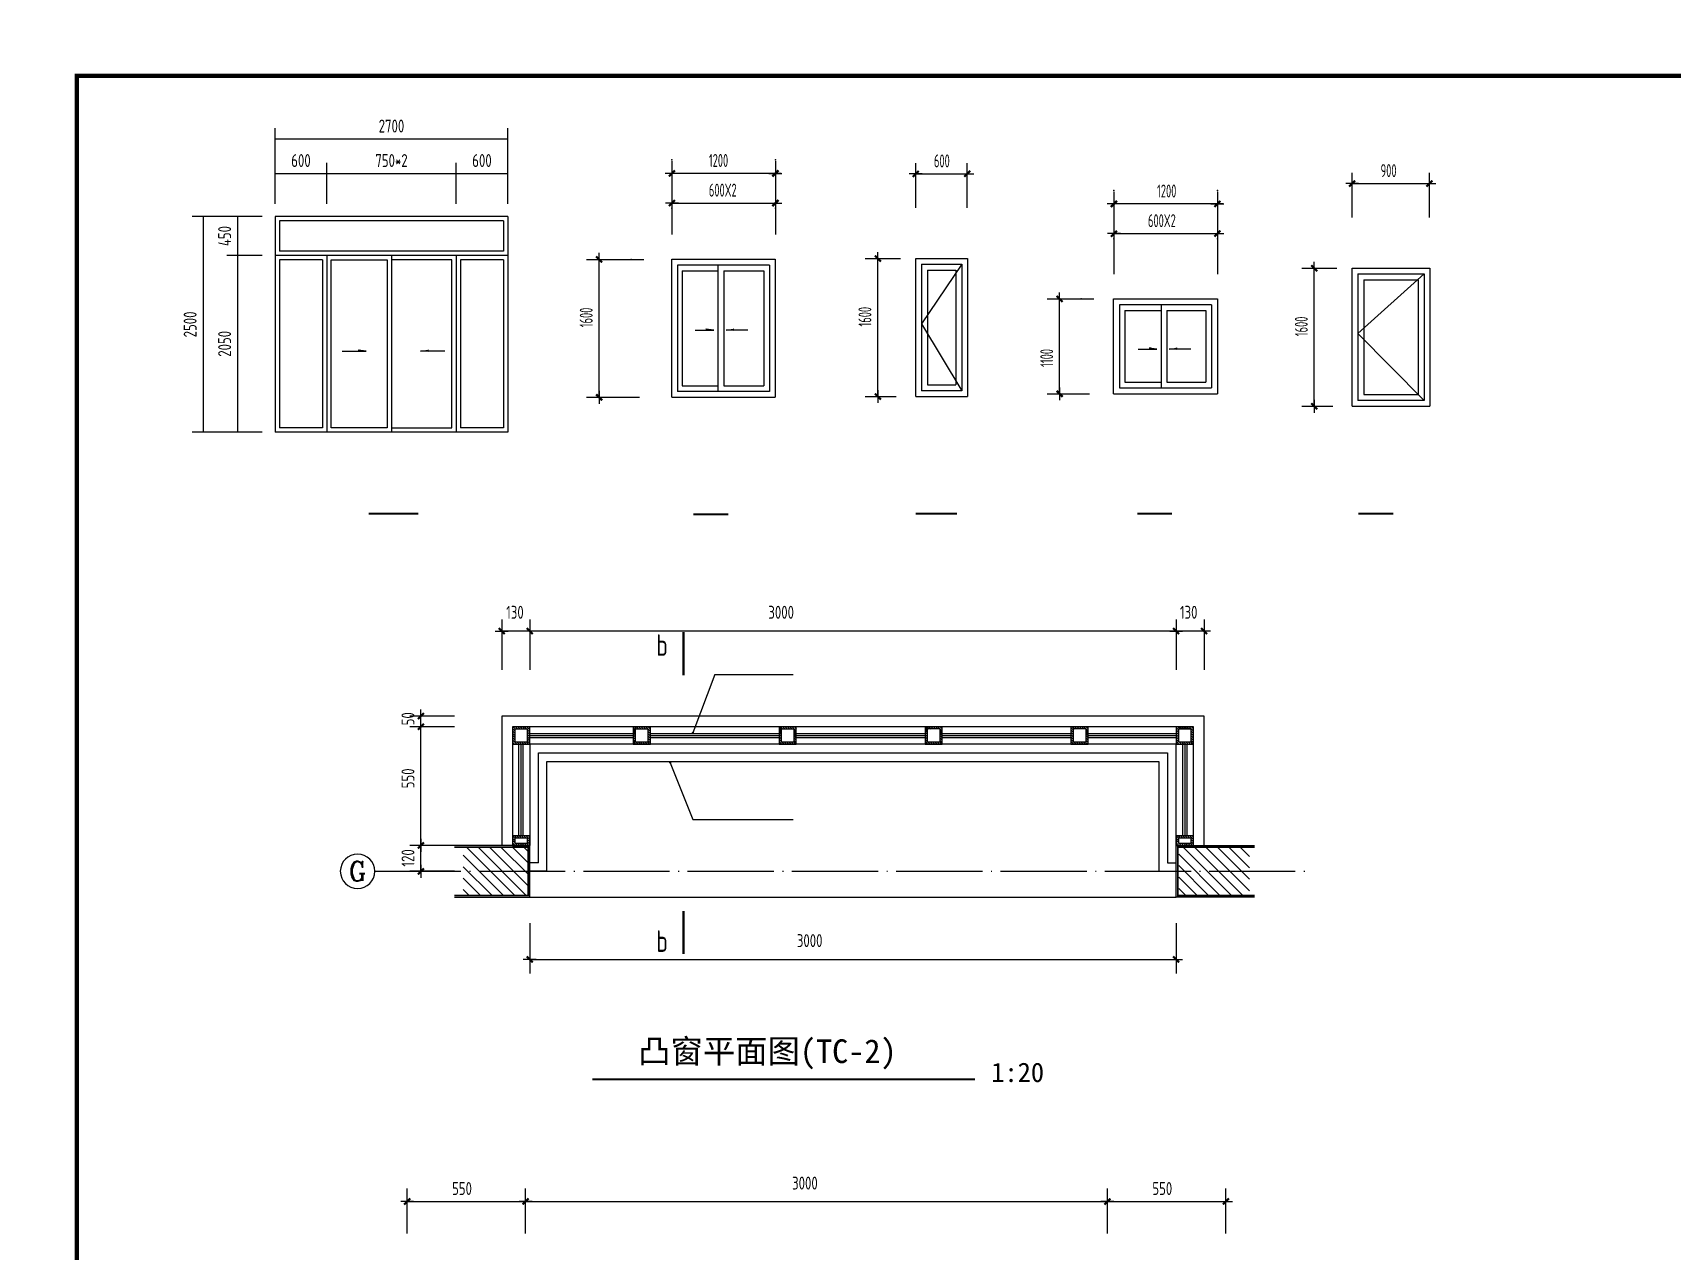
# Model space of a CAD drawing. Extents: x -726032 to 135930, y -151624 to 587044.
# Drawn here: x -52276 to -14234, y 357996 to 386256 of the extents above; entities that cross this region are included whole.
import ezdxf
from ezdxf.enums import TextEntityAlignment as Align

# ---------------------------------------------------------------- set-up
doc = ezdxf.new("R2010")
doc.units = 0
doc.header["$LTSCALE"] = 1000
doc.header["$MEASUREMENT"] = 0
doc.linetypes.add('DOTE', pattern=[2.42, 2, -0.2, 0.02, -0.2])
doc.layers.get('0').update_dxf_attribs({"linetype": 'CONTINUOUS'})
doc.layers.get('DEFPOINTS').update_dxf_attribs({"color": 1, "linetype": 'CONTINUOUS'})
for name, color, linetype in [('AXIS', 245, 'CONTINUOUS'), ('AXIS_TEXT', 7, 'CONTINUOUS'), ('DOTE', 8, 'DOTE'), ('PUB_DIM', 245, 'CONTINUOUS'), ('PUB_TITLE', 1, 'CONTINUOUS'), ('WINDOW', 155, 'CONTINUOUS'), ('填充', 207, 'CONTINUOUS'), ('引线', 213, 'CONTINUOUS'), ('构架', 4, 'CONTINUOUS'), ('栏杆', 126, 'CONTINUOUS'), ('看线', 86, 'CONTINUOUS')]:
    doc.layers.add(name, color=color, linetype=linetype)
doc.styles.add('-黑体', font='')
doc.styles.add('COMPLEX', font='COMPLEX')
doc.styles.add('DIM_FONT', font='isocp.shx', dxfattribs={"width": 0.8})
doc.styles.get('-黑体').set_extended_font_data('SimHei')
doc.dimstyles.new('DIMN', dxfattribs={"dimtxt": 300, "dimasz": 1, "dimexe": 250, "dimexo": 300, "dimgap": 150, "dimtad": 1, "dimdec": 0, "dimzin": 0, "dimdsep": 46, "dimtxsty": 'DIM_FONT', "dimcen": 0.09, "dimclrt": 142, "dimadec": 0, "dimazin": 0, "dimtfac": 1, "dimtdec": 0, "dimtix": 1, "dimtmove": 2, "dimatfit": 3, "dimfxl": 1, "dimtolj": 1, "dimtzin": 0, "dimarcsym": 0})

# ---------------------------------------------------------------- blocks, each defined once
blk = doc.blocks.new('*D94')
at = {"layer": 'DEFPOINTS', "color": 0, "transparency": 16777216}
for p in [(-46653, 381992), (-47525, 381092), (-46653, 381092)]:
    blk.add_point(p, dxfattribs=at)
at = {"layer": 'PUB_DIM', "color": 0, "lineweight": -2, "transparency": 16777216}
for p, q in [((-46953, 381992), (-47775, 381992)), ((-47525, 381991), (-47525, 381093)), ((-46953, 381092), (-47775, 381092))]:
    blk.add_line(p, q, dxfattribs=at)
at = {"layer": 'PUB_DIM', "color": 0, "transparency": 16777216}
for points in [[(-47525, 381991), (-47525, 381991), (-47525, 381992)], [(-47525, 381093), (-47525, 381093), (-47525, 381092)]]:
    blk.add_solid(points, dxfattribs=at)
at = {"layer": 'PUB_DIM', "color": 142, "transparency": 16777216, "insert": (-47825, 381542), "char_height": 300, "attachment_point": 5, "rotation": 90, "style": 'DIM_FONT'}
blk.add_mtext('\\A1;450', dxfattribs=at)
blk = doc.blocks.new('*D95')
at = {"layer": 'DEFPOINTS', "color": 0, "transparency": 16777216}
for p in [(-46653, 381092), (-47525, 376992), (-46653, 376992)]:
    blk.add_point(p, dxfattribs=at)
at = {"layer": 'PUB_DIM', "color": 0, "lineweight": -2, "transparency": 16777216}
for p, q in [((-46953, 381092), (-47775, 381092)), ((-47525, 381091), (-47525, 376993)), ((-46953, 376992), (-47775, 376992))]:
    blk.add_line(p, q, dxfattribs=at)
at = {"layer": 'PUB_DIM', "color": 0, "transparency": 16777216}
for points in [[(-47525, 381091), (-47525, 381091), (-47525, 381092)], [(-47525, 376993), (-47525, 376993), (-47525, 376992)]]:
    blk.add_solid(points, dxfattribs=at)
at = {"layer": 'PUB_DIM', "color": 142, "transparency": 16777216, "insert": (-47825, 379042), "char_height": 300, "attachment_point": 5, "rotation": 90, "style": 'DIM_FONT'}
blk.add_mtext('\\A1;2050', dxfattribs=at)
blk = doc.blocks.new('*D96')
at = {"layer": 'DEFPOINTS', "color": 0, "transparency": 16777216}
for p in [(-47453, 381992), (-48325, 376992), (-47453, 376992)]:
    blk.add_point(p, dxfattribs=at)
at = {"layer": 'PUB_DIM', "color": 0, "lineweight": -2, "transparency": 16777216}
for p, q in [((-47753, 381992), (-48575, 381992)), ((-48325, 381991), (-48325, 376993)), ((-47753, 376992), (-48575, 376992))]:
    blk.add_line(p, q, dxfattribs=at)
at = {"layer": 'PUB_DIM', "color": 0, "transparency": 16777216}
for points in [[(-48325, 381991), (-48325, 381991), (-48325, 381992)], [(-48325, 376993), (-48325, 376993), (-48325, 376992)]]:
    blk.add_solid(points, dxfattribs=at)
at = {"layer": 'PUB_DIM', "color": 142, "transparency": 16777216, "insert": (-48625, 379492), "char_height": 300, "attachment_point": 5, "rotation": 90, "style": 'DIM_FONT'}
blk.add_mtext('\\A1;2500', dxfattribs=at)
blk = doc.blocks.new('*D97')
at = {"layer": 'DEFPOINTS', "color": 0, "transparency": 16777216}
for p in [(-45453, 382993), (-46653, 381992), (-45453, 381992)]:
    blk.add_point(p, dxfattribs=at)
at = {"layer": 'PUB_DIM', "color": 0, "lineweight": -2, "transparency": 16777216}
for p, q in [((-46653, 382292), (-46653, 383243)), ((-45453, 382292), (-45453, 383243)), ((-46652, 382993), (-45454, 382993))]:
    blk.add_line(p, q, dxfattribs=at)
at = {"layer": 'PUB_DIM', "color": 0, "transparency": 16777216}
for points in [[(-46652, 382993), (-46652, 382992), (-46653, 382993)], [(-45454, 382993), (-45454, 382992), (-45453, 382993)]]:
    blk.add_solid(points, dxfattribs=at)
at = {"layer": 'PUB_DIM', "color": 142, "transparency": 16777216, "insert": (-46053, 383293), "char_height": 300, "attachment_point": 5, "style": 'DIM_FONT'}
blk.add_mtext('\\A1;600', dxfattribs=at)
blk = doc.blocks.new('*D98')
at = {"layer": 'DEFPOINTS', "color": 0, "transparency": 16777216}
for p in [(-42453, 382993), (-45453, 381992), (-42453, 381992)]:
    blk.add_point(p, dxfattribs=at)
at = {"layer": 'PUB_DIM', "color": 0, "lineweight": -2, "transparency": 16777216}
for p, q in [((-45453, 382292), (-45453, 383243)), ((-42453, 382292), (-42453, 383243)), ((-45452, 382993), (-42454, 382993))]:
    blk.add_line(p, q, dxfattribs=at)
at = {"layer": 'PUB_DIM', "color": 0, "transparency": 16777216}
for points in [[(-45452, 382993), (-45452, 382992), (-45453, 382993)], [(-42454, 382993), (-42454, 382992), (-42453, 382993)]]:
    blk.add_solid(points, dxfattribs=at)
at = {"layer": 'PUB_DIM', "color": 142, "transparency": 16777216, "insert": (-43953, 383293), "char_height": 300, "attachment_point": 5, "style": 'DIM_FONT'}
blk.add_mtext('\\A1;750*2', dxfattribs=at)
blk = doc.blocks.new('*D99')
at = {"layer": 'DEFPOINTS', "color": 0, "transparency": 16777216}
for p in [(-41253, 382993), (-42453, 381992), (-41253, 381992)]:
    blk.add_point(p, dxfattribs=at)
at = {"layer": 'PUB_DIM', "color": 0, "lineweight": -2, "transparency": 16777216}
for p, q in [((-42453, 382292), (-42453, 383243)), ((-41253, 382292), (-41253, 383243)), ((-42452, 382993), (-41254, 382993))]:
    blk.add_line(p, q, dxfattribs=at)
at = {"layer": 'PUB_DIM', "color": 0, "transparency": 16777216}
for points in [[(-42452, 382993), (-42452, 382992), (-42453, 382993)], [(-41254, 382993), (-41254, 382992), (-41253, 382993)]]:
    blk.add_solid(points, dxfattribs=at)
at = {"layer": 'PUB_DIM', "color": 142, "transparency": 16777216, "insert": (-41853, 383293), "char_height": 300, "attachment_point": 5, "style": 'DIM_FONT'}
blk.add_mtext('\\A1;600', dxfattribs=at)
blk = doc.blocks.new('*D100')
at = {"layer": 'DEFPOINTS', "color": 0, "transparency": 16777216}
for p in [(-41253, 383793), (-46653, 382792), (-41253, 382792)]:
    blk.add_point(p, dxfattribs=at)
at = {"layer": 'PUB_DIM', "color": 0, "lineweight": -2, "transparency": 16777216}
for p, q in [((-46653, 383092), (-46653, 384043)), ((-41253, 383092), (-41253, 384043)), ((-46652, 383793), (-41254, 383793))]:
    blk.add_line(p, q, dxfattribs=at)
at = {"layer": 'PUB_DIM', "color": 0, "transparency": 16777216}
for points in [[(-46652, 383793), (-46652, 383792), (-46653, 383793)], [(-41254, 383793), (-41254, 383792), (-41253, 383793)]]:
    blk.add_solid(points, dxfattribs=at)
at = {"layer": 'PUB_DIM', "color": 142, "transparency": 16777216, "insert": (-43953, 384093), "char_height": 300, "attachment_point": 5, "style": 'DIM_FONT'}
blk.add_mtext('\\A1;2700', dxfattribs=at)
blk = doc.blocks.new('_DIMX')
blk.add_line((-150, 0), (150, 0))
at = {"const_width": 50}
blk.add_lwpolyline([(-70, -70), (70, 70)], dxfattribs=at)
blk = doc.blocks.new('_AXISO')
blk.add_circle((0, 0), 0.5)
at = {"layer": 'AXIS_TEXT', "style": 'COMPLEX', "width": 1.041667}
blk.add_attdef('A', text='', height=0.56, dxfattribs=at).set_placement((-0.25, -0.28), (0.25, -0.28), align=Align.FIT)

msp = doc.modelspace()

# ---------------------------------------------------------------- hatches: boundary and pattern name
at = {"layer": 'WINDOW'}
h = msp.add_hatch(dxfattribs=at)
h.set_pattern_fill('ANSI31', color=256, scale=300, style=0)
h.set_pattern_definition([(315, (-104631.055, 560515.65), (-26.516504, -26.516504), [])])
h.paths.add_polyline_path([(-41144.1, 367407.4), (-40744.1, 367407.4), (-40744.1, 367628.8), (-41144.1, 367628.8)])
h.paths.add_polyline_path([(-41094.1, 367578.8), (-40794.1, 367578.8), (-40794.1, 367457.4), (-41094.1, 367457.4)], flags=16)
h = msp.add_hatch(dxfattribs=at)
h.set_pattern_fill('ANSI31', color=256, scale=300, style=0)
h.set_pattern_definition([(315, (-89231.055, 560515.65), (-26.516504, -26.516504), [])])
h.paths.add_polyline_path([(-25744.1, 367407.4), (-25344.1, 367407.4), (-25344.1, 367628.8), (-25744.1, 367628.8)])
h.paths.add_polyline_path([(-25694.1, 367578.8), (-25394.1, 367578.8), (-25394.1, 367457.4), (-25694.1, 367457.4)], flags=16)

# ---------------------------------------------------------------- linework, layer by layer
at = {"color": 136}
for p, q in [((-46652.7, 381992.2, 3840), (-46652.7, 376992.2, 3840)), ((-41252.7, 381992.2, 3840), (-46652.7, 381992.2, 3840)), ((-41252.7, 381992.2, 3840), (-41252.7, 376992.2, 3840)), ((-46552.7, 381892.2, 3840), (-46552.7, 381192.2, 3840)), ((-41352.7, 381892.2, 3840), (-46552.7, 381892.2, 3840)), ((-41352.7, 381892.2, 3840), (-41352.7, 381192.2, 3840)), ((-41352.7, 381192.2, 3840), (-46552.7, 381192.2, 3840)), ((-41252.7, 381092.2, 3840), (-46652.7, 381092.2, 3840)), ((-46552.7, 380992.2, 3840), (-46552.7, 377092.2, 3840)), ((-45552.7, 380992.2, 3840), (-46552.7, 380992.2, 3840)), ((-45552.7, 380992.2, 3840), (-45552.7, 377092.2, 3840)), ((-45452.7, 381092.2, 3840), (-45452.7, 376992.2, 3840)), ((-43952.7, 381092.2, 3840), (-43952.7, 376992.2, 3840)), ((-42552.7, 380992.2, 3840), (-43952.7, 380992.2, 3840)), ((-42552.7, 377092.2, 3840), (-42552.7, 380992.2, 3840)), ((-42452.7, 381092.2, 3840), (-42452.7, 376992.2, 3840)), ((-42352.7, 380992.2, 3840), (-42352.7, 377092.2, 3840)), ((-41352.7, 380992.2, 3840), (-42352.7, 380992.2, 3840)), ((-41352.7, 380992.2, 3840), (-41352.7, 377092.2, 3840)), ((-37450.4, 381002.5, 3840), (-35045.7, 381002.5, 3840)), ((-37450.4, 377801.2, 3840), (-37450.4, 381002.5, 3840)), ((-35180.7, 380867.5, 3840), (-37315.4, 380867.5, 3840)), ((-37315.4, 380867.5, 3840), (-37315.4, 377936.2, 3840)), ((-36376.6, 380867.5, 3840), (-36376.6, 377936.2, 3840)), ((-35180.7, 380867.5, 3840), (-35180.7, 377936.2, 3840)), ((-35045.7, 381002.5, 3840), (-35045.7, 377801.2, 3840)), ((-31787.1, 377819.3, 3840), (-31787.1, 381020.6, 3840)), ((-31787.1, 381020.6, 3840), (-30584.4, 381020.6, 3840)), ((-31652.1, 380887.5, 3840), (-31652.1, 377954.3, 3840)), ((-31652.1, 380887.5, 3840), (-30719.4, 380887.5, 3840)), ((-30719.4, 380887.5, 3840), (-31652.1, 379507.8, 3840)), ((-30719.4, 380887.5, 3840), (-30719.4, 377954.3, 3840)), ((-30584.4, 381020.6, 3840), (-30584.4, 377819.3, 3840)), ((-37209.3, 380732.5, 3840), (-36376.6, 380732.5, 3840)), ((-37209.3, 380732.5, 3840), (-37209.3, 378071.2, 3840)), ((-36241.6, 380732.5, 3840), (-35315.7, 380732.5, 3840)), ((-36241.6, 380732.5, 3840), (-36241.6, 378071.2, 3840)), ((-35315.7, 380732.5, 3840), (-35315.7, 378071.2, 3840)), ((-31517.1, 380752.5, 3840), (-31517.1, 378089.3, 3840)), ((-31517.1, 380752.5, 3840), (-30854.4, 380752.5, 3840)), ((-30854.4, 380752.5, 3840), (-30854.4, 378089.3, 3840)), ((-21660.4, 380795.2, 3840), (-19857.7, 380795.2, 3840)), ((-21660.4, 377593.9, 3840), (-21660.4, 380795.2, 3840)), ((-21525.4, 380662.1, 3840), (-19992.7, 380662.1, 3840)), ((-19992.7, 380662.1, 3840), (-21525.4, 379282.4, 3840)), ((-21525.4, 380662.1, 3840), (-21525.4, 377728.9, 3840)), ((-21390.4, 380527.1, 3840), (-20127.7, 380527.1, 3840)), ((-21390.4, 380527.1, 3840), (-21390.4, 377863.9, 3840)), ((-20127.7, 380527.1, 3840), (-20127.7, 377863.9, 3840)), ((-19992.7, 380662.1, 3840), (-19992.7, 377728.9, 3840)), ((-19857.7, 380795.2, 3840), (-19857.7, 377593.9, 3840)), ((-27195.8, 377882.5, 3840), (-27195.8, 380083.8, 3840)), ((-27195.8, 380083.8, 3840), (-24789, 380083.8, 3840)), ((-24789, 380083.8, 3840), (-24789, 377882.5, 3840)), ((-27060.8, 379948.8, 3840), (-27060.8, 378017.5, 3840)), ((-24924, 379948.8, 3840), (-27060.8, 379948.8, 3840)), ((-26937.7, 379813.8, 3840), (-26937.7, 378152.5, 3840)), ((-26937.7, 379813.8, 3840), (-26094.9, 379813.8, 3840)), ((-26094.9, 379948.8, 3840), (-26094.9, 378017.5, 3840)), ((-25959.9, 379813.8, 3840), (-25059, 379813.8, 3840)), ((-25959.9, 379813.8, 3840), (-25959.9, 378152.5, 3840)), ((-25059, 379813.8, 3840), (-25059, 378152.5, 3840)), ((-24924, 379948.8, 3840), (-24924, 378017.5, 3840)), ((-36908.6, 379360.2, 3840), (-36471.6, 379360.2, 3840)), ((-36471.6, 379360.2, 3840), (-36656.4, 379382.7, 3840)), ((-36632.4, 379393, 3840), (-36651.9, 379353.4, 3840)), ((-36190.4, 379360.2, 3840), (-36005.6, 379382.7, 3840)), ((-35684.3, 379360.2, 3840), (-36190.4, 379360.2, 3840)), ((-36029.6, 379393, 3840), (-36010.1, 379353.4, 3840)), ((-31652.1, 379507.8, 3840), (-30719.4, 377954.3, 3840)), ((-44698.5, 378904.6, 3840), (-44718, 378865, 3840)), ((-43115.8, 378904.6, 3840), (-43096.3, 378865, 3840)), ((-26626.9, 378920.4, 3840), (-26189.9, 378920.4, 3840)), ((-26189.9, 378920.4, 3840), (-26374.7, 378942.9, 3840)), ((-26350.7, 378953.2, 3840), (-26370.2, 378913.6, 3840)), ((-25908.8, 378920.4, 3840), (-25723.9, 378942.9, 3840)), ((-25402.7, 378920.4, 3840), (-25908.8, 378920.4, 3840)), ((-25748, 378953.2, 3840), (-25728.5, 378913.6, 3840)), ((-21525.4, 379282.4, 3840), (-19992.7, 377728.9, 3840)), ((-45096.9, 378871.8, 3840), (-44537.7, 378871.8, 3840)), ((-44537.7, 378871.8, 3840), (-44722.5, 378894.3, 3840)), ((-43276.6, 378871.8, 3840), (-43091.8, 378894.3, 3840)), ((-42717.4, 378871.8, 3840), (-43276.6, 378871.8, 3840)), ((-26937.7, 378152.5, 3840), (-26094.9, 378152.5, 3840)), ((-25959.9, 378152.5, 3840), (-25059, 378152.5, 3840)), ((-37450.4, 377801.2, 3840), (-35045.7, 377801.2, 3840)), ((-35180.7, 377936.2, 3840), (-37315.4, 377936.2, 3840)), ((-37209.3, 378071.2, 3840), (-36376.6, 378071.2, 3840)), ((-36241.6, 378071.2, 3840), (-35315.7, 378071.2, 3840)), ((-31787.1, 377819.3, 3840), (-30584.4, 377819.3, 3840)), ((-30719.4, 377954.3, 3840), (-31652.1, 377954.3, 3840)), ((-31517.1, 378089.3, 3840), (-30854.4, 378089.3, 3840)), ((-27195.8, 377882.5, 3840), (-24789, 377882.5, 3840)), ((-27060.8, 378017.5, 3840), (-24924, 378017.5, 3840)), ((-21390.4, 377863.9, 3840), (-20127.7, 377863.9, 3840)), ((-21660.4, 377593.9, 3840), (-19857.7, 377593.9, 3840)), ((-19992.7, 377728.9, 3840), (-21525.4, 377728.9, 3840)), ((-45552.7, 377092.2, 3840), (-46552.7, 377092.2, 3840)), ((-43952.7, 377092.2, 3840), (-42552.7, 377092.2, 3840)), ((-41352.7, 377092.2, 3840), (-42352.7, 377092.2, 3840)), ((-41252.7, 376992.2, 3840), (-46652.7, 376992.2, 3840))]:
    msp.add_line(p, q, dxfattribs=at)
at = {"color": 136, "elevation": 3840}
msp.add_lwpolyline([(-45352.7, 380992.2), (-44052.7, 380992.2), (-44052.7, 377092.2), (-45352.7, 377092.2)], close=True, dxfattribs=at)
at = {"color": 136, "const_width": 50, "elevation": 3840}
for points in [[(-44482.9, 375103.3), (-43332.4, 375103.3)], [(-36945.7, 375085.2), (-36133.1, 375085.2)], [(-31786.1, 375103.3), (-30832, 375103.3)], [(-26641.8, 375103.3), (-25841, 375103.3)], [(-21517.6, 375103.3), (-20705.3, 375103.3)]]:
    msp.add_lwpolyline(points, dxfattribs=at)
at = {"color": 134, "const_width": 40, "elevation": 3840}
for points in [[(-42490.9, 366247.4), (-40784.1, 366247.4), (-40784.1, 367367.4), (-42490.9, 367367.4)], [(-23923.5, 366247.4), (-25704.1, 366247.4), (-25704.1, 367367.4), (-23923.5, 367367.4)]]:
    msp.add_lwpolyline(points, dxfattribs=at)
at = {"color": 134, "elevation": 3840}
for points in [[(-42490.9, 366207.4), (-40744.1, 366207.4), (-40744.1, 367407.4), (-42490.9, 367407.4)], [(-23923.5, 366207.4), (-25744.1, 366207.4), (-25744.1, 367407.4), (-23923.5, 367407.4)]]:
    msp.add_lwpolyline(points, dxfattribs=at)
at = {"color": 136}
for p in [(-38389.7, 381001.2, 3840), (-27949.7, 380082.5, 3840)]:
    msp.add_point(p, dxfattribs=at)
at = {"layer": 'DOTE'}
msp.add_line((-44340, 366807.4, 3840), (-22751.8, 366807.4, 3840), dxfattribs=at)
at = {"layer": 'PUB_DIM'}
for p, q in [((-37443.8, 383278.3, 3840), (-37443.8, 381577.4, 3840)), ((-35043.8, 383278.3, 3840), (-35043.8, 381577.4, 3840)), ((-31787.1, 382195.5, 3840), (-31787.1, 383231, 3840)), ((-30592.4, 382195.5, 3840), (-30592.4, 383231, 3840)), ((-34907.3, 382994.7, 3840), (-37599.7, 382994.7, 3840)), ((-31786.1, 382984.6, 3840), (-30593.4, 382984.6, 3840)), ((-21660.4, 381970.1, 3840), (-21660.4, 383005.6, 3840)), ((-21659.4, 382759.2, 3840), (-19866.7, 382759.2, 3840)), ((-19865.7, 381970.1, 3840), (-19865.7, 383005.6, 3840)), ((-27189.1, 382569.9, 3840), (-27189.1, 380658.7, 3840)), ((-24789, 382569.9, 3840), (-24789, 380658.7, 3840)), ((-37442.8, 382306.2, 3840), (-35044.8, 382306.2, 3840)), ((-24652.6, 382286.3, 3840), (-27345, 382286.3, 3840)), ((-27188.1, 381597.8, 3840), (-24790, 381597.8, 3840)), ((-39425.4, 381001.2, 3840), (-38097.2, 381001.2, 3840)), ((-39134.1, 377802.2, 3840), (-39134.1, 381001.2, 3840)), ((-32958.1, 381019.3, 3840), (-32140, 381019.3, 3840)), ((-32666.7, 377820.3, 3840), (-32666.7, 381019.3, 3840)), ((-22831.4, 380793.9, 3840), (-22013.3, 380793.9, 3840)), ((-22540, 377594.9, 3840), (-22540, 380793.9, 3840)), ((-28739.9, 380082.6, 3840), (-27657.2, 380082.6, 3840)), ((-28448.6, 377883.5, 3840), (-28448.6, 380082.6, 3840)), ((-39425.4, 377801.2, 3840), (-38195.4, 377801.2, 3840)), ((-32958.1, 377819.3, 3840), (-32238.3, 377819.3, 3840)), ((-28739.9, 377882.5, 3840), (-27755.5, 377882.5, 3840)), ((-22831.4, 377593.9, 3840), (-22111.6, 377593.9, 3840)), ((-41394.1, 372646.3, 3840), (-41394.1, 371482.2, 3840)), ((-40744.1, 372646.3, 3840), (-40744.1, 371482.2, 3840)), ((-25744.1, 372646.3, 3840), (-25744.1, 371482.2, 3840)), ((-25094.1, 372646.3, 3840), (-25094.1, 371482.2, 3840)), ((-41395.1, 372379.8, 3840), (-41396.1, 372379.8, 3840)), ((-40744.1, 372379.8, 3840), (-41394.1, 372379.8, 3840)), ((-25745.1, 372379.8, 3840), (-40743.1, 372379.8, 3840)), ((-25094.1, 372379.8, 3840), (-25744.1, 372379.8, 3840)), ((-25092.1, 372379.8, 3840), (-25093.1, 372379.8, 3840)), ((-42490.9, 370407.4, 3840), (-43523.2, 370407.4, 3840)), ((-42490.9, 370157.4, 3840), (-43523.2, 370157.4, 3840)), ((-43270.1, 367408.4, 3840), (-43270.1, 370406.4, 3840)), ((-42490.9, 367407.4, 3840), (-43523.2, 367407.4, 3840)), ((-43270.1, 366807.4, 3840), (-43270.1, 367406.4, 3840)), ((-42490.9, 366807.4, 3840), (-43523.2, 366807.4, 3840)), ((-40744.1, 365604.1, 3840), (-40744.1, 364440, 3840)), ((-25744.1, 365604.1, 3840), (-25744.1, 364440, 3840)), ((-40743.1, 364763.7, 3840), (-25745.1, 364763.7, 3840)), ((-43589.7, 358406.1, 3840), (-43589.7, 359449, 3840)), ((-43588.7, 359149.2, 3840), (-40840.7, 359149.2, 3840)), ((-40839.7, 358406.1, 3840), (-40839.7, 359449, 3840)), ((-40838.7, 359149.2, 3840), (-27340.7, 359149.2, 3840)), ((-27339.7, 358406.1, 3840), (-27339.7, 359449, 3840)), ((-27338.7, 359149.2, 3840), (-24590.7, 359149.2, 3840)), ((-24589.7, 358406.1, 3840), (-24589.7, 359449, 3840))]:
    msp.add_line(p, q, dxfattribs=at)
for p in [(-37443.8, 383306.2, 3840), (-35043.8, 383306.2, 3840), (-35043.8, 382994.7, 3840), (-30592.4, 382984.6, 3840), (-19865.7, 382759.2, 3840), (-27189.1, 382597.8, 3840), (-24789, 382597.8, 3840), (-37443.8, 382189.2, 3840), (-35043.8, 382306.2, 3840), (-35043.8, 382189.2, 3840), (-24789, 382286.3, 3840), (-24789, 381597.8, 3840), (-27189.1, 381480.8, 3840), (-24789, 381480.8, 3840), (-39134.1, 381001.2, 3840), (-32666.7, 381019.3, 3840), (-22540, 380793.9, 3840), (-28448.6, 380082.5, 3840)]:
    msp.add_point(p, dxfattribs=at)
at = {"layer": 'PUB_TITLE'}
for points, const_width in [([(-53251.3, 326855.6), (40848.7, 326855.6), (40848.7, 386255.6), (-53251.3, 386255.6)], 0.18), ([(-51251.3, 327855.6), (39848.7, 327855.6), (39848.7, 385255.6), (-51251.3, 385255.6)], 100)]:
    msp.add_lwpolyline(points, close=True, dxfattribs=dict(at, const_width=const_width))
at = {"layer": 'WINDOW'}
for p, q in [((-41127.8, 370157.4, 3840), (-41077.8, 370107.4, 3840)), ((-41074.7, 370157.4, 3840), (-41024.7, 370107.4, 3840)), ((-41021.7, 370157.4, 3840), (-40971.7, 370107.4, 3840)), ((-40968.7, 370157.4, 3840), (-40918.7, 370107.4, 3840)), ((-40915.6, 370157.4, 3840), (-40865.6, 370107.4, 3840)), ((-40862.6, 370157.4, 3840), (-40812.6, 370107.4, 3840)), ((-40809.6, 370157.4, 3840), (-40744.1, 370091.9, 3840)), ((-40756.5, 370157.4, 3840), (-40744.1, 370144.9, 3840)), ((-38317, 370157.4, 3840), (-38267, 370107.4, 3840)), ((-38264, 370157.4, 3840), (-38214, 370107.4, 3840)), ((-38211, 370157.4, 3840), (-38161, 370107.4, 3840)), ((-38157.9, 370157.4, 3840), (-38107.9, 370107.4, 3840)), ((-38104.9, 370157.4, 3840), (-38054.9, 370107.4, 3840)), ((-38051.9, 370157.4, 3840), (-38001.9, 370107.4, 3840)), ((-37998.8, 370157.4, 3840), (-37945.2, 370103.8, 3840)), ((-37945.8, 370157.4, 3840), (-37945.2, 370156.9, 3840)), ((-34922.9, 370157.4, 3840), (-34872.9, 370107.4, 3840)), ((-34869.9, 370157.4, 3840), (-34819.9, 370107.4, 3840)), ((-34816.8, 370157.4, 3840), (-34766.8, 370107.4, 3840)), ((-34763.8, 370157.4, 3840), (-34713.8, 370107.4, 3840)), ((-34710.8, 370157.4, 3840), (-34660.8, 370107.4, 3840)), ((-34657.8, 370157.4, 3840), (-34558.5, 370058.1, 3840)), ((-34604.7, 370157.4, 3840), (-34558.5, 370111.2, 3840)), ((-31536.1, 370158, 3840), (-31486.1, 370108, 3840)), ((-31483.1, 370158, 3840), (-31433.1, 370108, 3840)), ((-31430.1, 370158, 3840), (-31380.1, 370108, 3840)), ((-31377, 370158, 3840), (-31327, 370108, 3840)), ((-31324, 370158, 3840), (-31274, 370108, 3840)), ((-31271, 370158, 3840), (-31171.7, 370058.7, 3840)), ((-31217.9, 370158, 3840), (-31171.7, 370111.7, 3840)), ((-28149.4, 370158.5, 3840), (-28099.4, 370108.5, 3840)), ((-28096.3, 370158.5, 3840), (-28046.3, 370108.5, 3840)), ((-28043.3, 370158.5, 3840), (-27993.3, 370108.5, 3840)), ((-27990.3, 370158.5, 3840), (-27940.3, 370108.5, 3840)), ((-27937.2, 370158.5, 3840), (-27887.2, 370108.5, 3840)), ((-27884.2, 370158.5, 3840), (-27784.9, 370059.2, 3840)), ((-27831.2, 370158.5, 3840), (-27784.9, 370112.3, 3840)), ((-25708.5, 370158.5, 3840), (-25658.5, 370108.5, 3840)), ((-25655.5, 370158.5, 3840), (-25605.5, 370108.5, 3840)), ((-25602.5, 370158.5, 3840), (-25552.5, 370108.5, 3840)), ((-25549.4, 370158.5, 3840), (-25499.4, 370108.5, 3840)), ((-25496.4, 370158.5, 3840), (-25446.4, 370108.5, 3840)), ((-25443.4, 370158.5, 3840), (-25344.1, 370059.2, 3840)), ((-25390.3, 370158.5, 3840), (-25344.1, 370112.3, 3840)), ((-41144.1, 370120.7, 3840), (-41094.1, 370070.7, 3840)), ((-41144.1, 370067.6, 3840), (-41094.1, 370017.6, 3840)), ((-41144.1, 370014.6, 3840), (-41094.1, 369964.6, 3840)), ((-41144.1, 369961.6, 3840), (-41094.1, 369911.6, 3840)), ((-41144.1, 369908.5, 3840), (-41094.1, 369858.5, 3840)), ((-41144.1, 369855.5, 3840), (-41046, 369757.4, 3840)), ((-41144.1, 369802.5, 3840), (-41099, 369757.4, 3840)), ((-41042.9, 369807.4, 3840), (-40992.9, 369757.4, 3840)), ((-40989.9, 369807.4, 3840), (-40939.9, 369757.4, 3840)), ((-40936.9, 369807.4, 3840), (-40886.9, 369757.4, 3840)), ((-40883.8, 369807.4, 3840), (-40833.8, 369757.4, 3840)), ((-40830.8, 369807.4, 3840), (-40780.8, 369757.4, 3840)), ((-40794.1, 370088.9, 3840), (-40744.1, 370038.9, 3840)), ((-40794.1, 370035.8, 3840), (-40744.1, 369985.8, 3840)), ((-40794.1, 369982.8, 3840), (-40744.1, 369932.8, 3840)), ((-40794.1, 369929.8, 3840), (-40744.1, 369879.8, 3840)), ((-40794.1, 369876.7, 3840), (-40744.1, 369826.7, 3840)), ((-40794.1, 369823.7, 3840), (-40744.1, 369773.7, 3840)), ((-40744.1, 370007.4, 3840), (-38345.2, 370007.4, 3840)), ((-40744.1, 369957.4, 3840), (-38345.2, 369957.4, 3840)), ((-40744.1, 369907.4, 3840), (-38345.2, 369907.4, 3840)), ((-38345.2, 370132.6, 3840), (-38295.2, 370082.6, 3840)), ((-38345.2, 370079.6, 3840), (-38295.2, 370029.6, 3840)), ((-38345.2, 370026.5, 3840), (-38295.2, 369976.5, 3840)), ((-38345.2, 369973.5, 3840), (-38295.2, 369923.5, 3840)), ((-38345.2, 369920.5, 3840), (-38295.2, 369870.5, 3840)), ((-38345.2, 369867.4, 3840), (-38295.2, 369817.4, 3840)), ((-38345.2, 369814.4, 3840), (-38288.3, 369757.4, 3840)), ((-38285.2, 369807.4, 3840), (-38235.2, 369757.4, 3840)), ((-38232.2, 369807.4, 3840), (-38182.2, 369757.4, 3840)), ((-38179.2, 369807.4, 3840), (-38129.2, 369757.4, 3840)), ((-38126.1, 369807.4, 3840), (-38076.1, 369757.4, 3840)), ((-38073.1, 369807.4, 3840), (-38023.1, 369757.4, 3840)), ((-38020.1, 369807.4, 3840), (-37970.1, 369757.4, 3840)), ((-37995.2, 370100.8, 3840), (-37945.2, 370050.8, 3840)), ((-37995.2, 370047.8, 3840), (-37945.2, 369997.8, 3840)), ((-37995.2, 369994.7, 3840), (-37945.2, 369944.7, 3840)), ((-37995.2, 369941.7, 3840), (-37945.2, 369891.7, 3840)), ((-37995.2, 369888.7, 3840), (-37945.2, 369838.7, 3840)), ((-37995.2, 369835.6, 3840), (-37945.2, 369785.6, 3840)), ((-37945.2, 370007.4, 3840), (-34958.5, 370007.4, 3840)), ((-37945.2, 369957.4, 3840), (-34958.5, 369957.4, 3840)), ((-37945.2, 369907.4, 3840), (-34958.5, 369907.4, 3840)), ((-34958.5, 370139.9, 3840), (-34908.5, 370089.9, 3840)), ((-34958.5, 370086.9, 3840), (-34908.5, 370036.9, 3840)), ((-34958.5, 370033.9, 3840), (-34908.5, 369983.9, 3840)), ((-34958.5, 369980.8, 3840), (-34908.5, 369930.8, 3840)), ((-34958.5, 369927.8, 3840), (-34908.5, 369877.8, 3840)), ((-34958.5, 369874.8, 3840), (-34908.5, 369824.8, 3840)), ((-34958.5, 369821.7, 3840), (-34894.1, 369757.4, 3840)), ((-34891.1, 369807.4, 3840), (-34841.1, 369757.4, 3840)), ((-34838.1, 369807.4, 3840), (-34788.1, 369757.4, 3840)), ((-34785, 369807.4, 3840), (-34735, 369757.4, 3840)), ((-34732, 369807.4, 3840), (-34682, 369757.4, 3840)), ((-34679, 369807.4, 3840), (-34629, 369757.4, 3840)), ((-34625.9, 369807.4, 3840), (-34575.9, 369757.4, 3840)), ((-34608.5, 370055.1, 3840), (-34558.5, 370005.1, 3840)), ((-34608.5, 370002.1, 3840), (-34558.5, 369952.1, 3840)), ((-34608.5, 369949, 3840), (-34558.5, 369899, 3840)), ((-34608.5, 369896, 3840), (-34558.5, 369846, 3840)), ((-34608.5, 369843, 3840), (-34558.5, 369793, 3840)), ((-34558.5, 370007.4, 3840), (-31571.7, 370007.4, 3840)), ((-34558.5, 369957.4, 3840), (-31571.7, 369957.4, 3840)), ((-34558.5, 369907.4, 3840), (-31571.7, 369907.4, 3840)), ((-31571.7, 370140.5, 3840), (-31521.7, 370090.5, 3840)), ((-31571.7, 370087.5, 3840), (-31521.7, 370037.5, 3840)), ((-31571.7, 370034.4, 3840), (-31521.7, 369984.4, 3840)), ((-31571.7, 369981.4, 3840), (-31521.7, 369931.4, 3840)), ((-31571.7, 369928.4, 3840), (-31521.7, 369878.4, 3840)), ((-31571.7, 369875.3, 3840), (-31521.7, 369825.3, 3840)), ((-31571.7, 369822.3, 3840), (-31507.4, 369758, 3840)), ((-31504.3, 369808, 3840), (-31454.3, 369758, 3840)), ((-31451.3, 369808, 3840), (-31401.3, 369758, 3840)), ((-31398.3, 369808, 3840), (-31348.3, 369758, 3840)), ((-31345.2, 369808, 3840), (-31295.2, 369758, 3840)), ((-31292.2, 369808, 3840), (-31242.2, 369758, 3840)), ((-31239.2, 369808, 3840), (-31189.2, 369758, 3840)), ((-31221.7, 370055.7, 3840), (-31171.7, 370005.7, 3840)), ((-31221.7, 370002.6, 3840), (-31171.7, 369952.6, 3840)), ((-31221.7, 369949.6, 3840), (-31171.7, 369899.6, 3840)), ((-31221.7, 369896.6, 3840), (-31171.7, 369846.6, 3840)), ((-31221.7, 369843.5, 3840), (-31171.7, 369793.5, 3840)), ((-31171.7, 370007.4, 3840), (-28184.9, 370007.4, 3840)), ((-31171.7, 369957.4, 3840), (-28184.9, 369957.4, 3840)), ((-31171.7, 369907.4, 3840), (-28184.9, 369907.4, 3840)), ((-28184.9, 370141, 3840), (-28134.9, 370091, 3840)), ((-28184.9, 370088, 3840), (-28134.9, 370038, 3840)), ((-28184.9, 370035, 3840), (-28134.9, 369985, 3840)), ((-28184.9, 369981.9, 3840), (-28134.9, 369931.9, 3840)), ((-28184.9, 369928.9, 3840), (-28134.9, 369878.9, 3840)), ((-28184.9, 369875.9, 3840), (-28134.9, 369825.9, 3840)), ((-28184.9, 369822.8, 3840), (-28120.6, 369758.5, 3840)), ((-28117.6, 369808.5, 3840), (-28067.6, 369758.5, 3840)), ((-28064.5, 369808.5, 3840), (-28014.5, 369758.5, 3840)), ((-28011.5, 369808.5, 3840), (-27961.5, 369758.5, 3840)), ((-27958.5, 369808.5, 3840), (-27908.5, 369758.5, 3840)), ((-27905.4, 369808.5, 3840), (-27855.4, 369758.5, 3840)), ((-27852.4, 369808.5, 3840), (-27802.4, 369758.5, 3840)), ((-27834.9, 370056.2, 3840), (-27784.9, 370006.2, 3840)), ((-27834.9, 370003.2, 3840), (-27784.9, 369953.2, 3840)), ((-27834.9, 369950.1, 3840), (-27784.9, 369900.1, 3840)), ((-27834.9, 369897.1, 3840), (-27784.9, 369847.1, 3840)), ((-27834.9, 369844.1, 3840), (-27784.9, 369794.1, 3840)), ((-27784.9, 370007.4, 3840), (-25744.1, 370007.4, 3840)), ((-27784.9, 369957.4, 3840), (-25744.1, 369957.4, 3840)), ((-27784.9, 369907.4, 3840), (-25744.1, 369907.4, 3840)), ((-25744.1, 370141, 3840), (-25694.1, 370091, 3840)), ((-25744.1, 370088, 3840), (-25694.1, 370038, 3840)), ((-25744.1, 370035, 3840), (-25694.1, 369985, 3840)), ((-25744.1, 369981.9, 3840), (-25694.1, 369931.9, 3840)), ((-25744.1, 369928.9, 3840), (-25694.1, 369878.9, 3840)), ((-25744.1, 369875.9, 3840), (-25694.1, 369825.9, 3840)), ((-25744.1, 369822.8, 3840), (-25679.7, 369758.5, 3840)), ((-25676.7, 369808.5, 3840), (-25626.7, 369758.5, 3840)), ((-25623.7, 369808.5, 3840), (-25573.7, 369758.5, 3840)), ((-25570.6, 369808.5, 3840), (-25520.6, 369758.5, 3840)), ((-25517.6, 369808.5, 3840), (-25467.6, 369758.5, 3840)), ((-25464.6, 369808.5, 3840), (-25414.6, 369758.5, 3840)), ((-25411.6, 369808.5, 3840), (-25361.6, 369758.5, 3840)), ((-25394.1, 370056.2, 3840), (-25344.1, 370006.2, 3840)), ((-25394.1, 370003.2, 3840), (-25344.1, 369953.2, 3840)), ((-25394.1, 369950.1, 3840), (-25344.1, 369900.1, 3840)), ((-25394.1, 369897.1, 3840), (-25344.1, 369847.1, 3840)), ((-25394.1, 369844.1, 3840), (-25344.1, 369794.1, 3840)), ((-40994.1, 367628.8, 3840), (-40994.1, 369757.4, 3840)), ((-40944.1, 367628.8, 3840), (-40944.1, 369757.4, 3840)), ((-40894.1, 367628.8, 3840), (-40894.1, 369757.4, 3840)), ((-38345.2, 369761.4, 3840), (-38341.3, 369757.4, 3840)), ((-34958.5, 369768.7, 3840), (-34947.2, 369757.4, 3840)), ((-31571.7, 369769.3, 3840), (-31560.4, 369758, 3840)), ((-28184.9, 369769.8, 3840), (-28173.6, 369758.5, 3840)), ((-25744.1, 369769.8, 3840), (-25732.8, 369758.5, 3840)), ((-25594.1, 369757.4, 3840), (-25594.1, 367628.8, 3840)), ((-25544.1, 369757.4, 3840), (-25544.1, 367628.8, 3840)), ((-25494.1, 369757.4, 3840), (-25494.1, 367628.8, 3840)), ((-40744.1, 367628.8, 3840), (-41144.1, 367628.8, 3840)), ((-25344.1, 367628.8, 3840), (-25744.1, 367628.8, 3840)), ((-25344.1, 367628.8, 3840), (-25744.1, 367628.8, 3840))]:
    msp.add_line(p, q, dxfattribs=at)
at = {"layer": 'WINDOW', "elevation": 3840}
for points in [[(-25344.1, 367407.4), (-25344.1, 370157.4), (-41144.1, 370157.4), (-41144.1, 367407.4)], [(-25744.1, 367407.4), (-25744.1, 369757.4), (-40744.1, 369757.4), (-40744.1, 367407.4)]]:
    msp.add_lwpolyline(points, dxfattribs=at)
for points in [[(-41144.1, 369757.4), (-40744.1, 369757.4), (-40744.1, 370157.4), (-41144.1, 370157.4)], [(-38345.2, 369757.4), (-37945.2, 369757.4), (-37945.2, 370157.4), (-38345.2, 370157.4)], [(-34958.5, 369757.4), (-34558.5, 369757.4), (-34558.5, 370157.4), (-34958.5, 370157.4)], [(-31571.7, 369758), (-31171.7, 369758), (-31171.7, 370158), (-31571.7, 370158)], [(-28184.9, 369758.5), (-27784.9, 369758.5), (-27784.9, 370158.5), (-28184.9, 370158.5)], [(-25744.1, 369758.5), (-25344.1, 369758.5), (-25344.1, 370158.5), (-25744.1, 370158.5)], [(-25744.1, 369757.4), (-25344.1, 369757.4), (-25344.1, 370157.4), (-25744.1, 370157.4)], [(-41094.1, 369807.4), (-40794.1, 369807.4), (-40794.1, 370107.4), (-41094.1, 370107.4)], [(-38295.2, 369807.4), (-37995.2, 369807.4), (-37995.2, 370107.4), (-38295.2, 370107.4)], [(-34908.5, 369807.4), (-34608.5, 369807.4), (-34608.5, 370107.4), (-34908.5, 370107.4)], [(-31521.7, 369808), (-31221.7, 369808), (-31221.7, 370108), (-31521.7, 370108)], [(-28134.9, 369808.5), (-27834.9, 369808.5), (-27834.9, 370108.5), (-28134.9, 370108.5)], [(-25694.1, 369808.5), (-25394.1, 369808.5), (-25394.1, 370108.5), (-25694.1, 370108.5)], [(-25694.1, 369807.4), (-25394.1, 369807.4), (-25394.1, 370107.4), (-25694.1, 370107.4)], [(-41144.1, 367407.4), (-40744.1, 367407.4), (-40744.1, 367628.8), (-41144.1, 367628.8)], [(-41094.1, 367457.4), (-40794.1, 367457.4), (-40794.1, 367578.8), (-41094.1, 367578.8)], [(-25744.1, 367407.4), (-25344.1, 367407.4), (-25344.1, 367628.8), (-25744.1, 367628.8)], [(-25744.1, 367407.4), (-25344.1, 367407.4), (-25344.1, 367628.8), (-25744.1, 367628.8)], [(-25694.1, 367457.4), (-25394.1, 367457.4), (-25394.1, 367578.8), (-25694.1, 367578.8)], [(-25694.1, 367457.4), (-25394.1, 367457.4), (-25394.1, 367578.8), (-25694.1, 367578.8)]]:
    msp.add_lwpolyline(points, close=True, dxfattribs=at)
at = {"layer": '填充'}
for p, q in [((-42285.8, 367178.9, 3840), (-41354.4, 366247.4, 3840)), ((-42209.2, 367367.4, 3840), (-41089.2, 366247.4, 3840)), ((-41944, 367367.4, 3840), (-40824, 366247.4, 3840)), ((-41678.9, 367367.4, 3840), (-40784.1, 366472.6, 3840)), ((-41413.7, 367367.4, 3840), (-40784.1, 366737.8, 3840)), ((-41148.5, 367367.4, 3840), (-40784.1, 367003, 3840)), ((-40883.4, 367367.4, 3840), (-40784.1, 367268.1, 3840)), ((-25684.7, 367203.7, 3840), (-24728.4, 366247.4, 3840)), ((-25583.2, 367367.4, 3840), (-24463.2, 366247.4, 3840)), ((-25318.1, 367367.4, 3840), (-24198.1, 366247.4, 3840)), ((-25052.9, 367367.4, 3840), (-24042.2, 366356.8, 3840)), ((-24787.7, 367367.4, 3840), (-24042.2, 366621.9, 3840)), ((-24522.6, 367367.4, 3840), (-24042.2, 366887.1, 3840)), ((-24257.4, 367367.4, 3840), (-24042.2, 367152.3, 3840)), ((-42285.8, 366913.7, 3840), (-41619.5, 366247.4, 3840)), ((-25684.7, 366938.6, 3840), (-24993.6, 366247.4, 3840)), ((-42285.8, 366648.6, 3840), (-41884.7, 366247.4, 3840)), ((-42285.8, 366383.4, 3840), (-42149.8, 366247.4, 3840)), ((-25684.7, 366673.4, 3840), (-25258.7, 366247.4, 3840)), ((-25684.7, 366408.2, 3840), (-25523.9, 366247.4, 3840))]:
    msp.add_line(p, q, dxfattribs=at)
at = {"layer": '引线'}
for p, q in [((-36446.6, 371375.8, 3840), (-36959.6, 370022.2, 3840)), ((-36446.6, 371375.8, 3840), (-34631, 371375.8, 3840)), ((-37484.6, 369327, 3840), (-36959.6, 368008.3, 3840)), ((-36959.6, 368008.3, 3840), (-34631, 368008.3, 3840))]:
    msp.add_line(p, q, dxfattribs=at)
at = {"layer": '引线', "const_width": 50, "elevation": 3840}
for points in [[(-37175.6, 372354.7), (-37175.6, 371354.7)], [(-37175.6, 364888.5), (-37175.6, 365888.5)]]:
    msp.add_lwpolyline(points, dxfattribs=at)
at = {"layer": '引线', "const_width": 25, "elevation": 3840}
for points in [[(-36972.1, 370022.2, -1), (-36947.1, 370022.2, -1)], [(-37497.1, 369327, -1), (-37472.1, 369327, -1)]]:
    msp.add_lwpolyline(points, format="xyb", close=True, dxfattribs=at)
at = {"layer": '构架', "const_width": 50, "elevation": 3840}
msp.add_lwpolyline([(-39291.8, 361980.6), (-30410.7, 361980.6)], dxfattribs=at)
at = {"layer": '栏杆'}
for p, q in [((-40544.1, 367007.4, 3840), (-40744.1, 367007.4, 3840)), ((-40344.1, 366807.4, 3840), (-40744.1, 366807.4, 3840)), ((-26144.1, 366807.4, 3840), (-25744.1, 366807.4, 3840)), ((-25944.1, 367007.4, 3840), (-25744.1, 367007.4, 3840))]:
    msp.add_line(p, q, dxfattribs=at)
at = {"layer": '栏杆', "elevation": 3840}
for points in [[(-40544.1, 367007.4), (-40544.1, 369557.4), (-25944.1, 369557.4), (-25944.1, 367007.4)], [(-40344.1, 366807.4), (-40344.1, 369357.4), (-26144.1, 369357.4), (-26144.1, 366807.4)]]:
    msp.add_lwpolyline(points, dxfattribs=at)
at = {"layer": '看线'}
msp.add_line((-40744.1, 366207.4, 3840), (-25744.1, 366207.4, 3840), dxfattribs=at)
at = {"layer": '看线', "elevation": 3840}
msp.add_lwpolyline([(-25094.1, 367407.4), (-25094.1, 370407.4), (-41394.1, 370407.4), (-41394.1, 367407.4)], dxfattribs=at)

# ---------------------------------------------------------------- block references
at = {"layer": 'AXIS'}
ref = msp.add_blockref('_AXISO', (-44740, 366807.4, 3840), dxfattribs=dict(at, xscale=-800, yscale=800, zscale=800, rotation=180))
ref.add_attrib('A', 'G', dxfattribs={"layer": 'AXIS_TEXT', "height": 448, "style": 'COMPLEX', "width": 1.041667}).set_placement((-44940, 366583.4, 3840), (-44540, 366583.4, 3840), align=Align.FIT)
at = {"layer": 'PUB_DIM'}
for p, rotation in [((-37443.8, 382994.7, 3840), 180), ((-31787.1, 382984.6, 3840), 180), ((-21660.4, 382759.2, 3840), 180), ((-37443.8, 382306.2, 3840), 180), ((-27189.1, 382286.3, 3840), 180), ((-27189.1, 381597.8, 3840), 180), ((-39134.1, 381001.2, 3840), 90), ((-32666.7, 381019.3, 3840), 90), ((-22540, 380793.9, 3840), 90), ((-28448.6, 380082.5, 3840), 90), ((-39134.1, 377801.2, 3840), 270), ((-32666.7, 377819.3, 3840), 270), ((-28448.6, 377882.5, 3840), 270), ((-22540, 377593.9, 3840), 270), ((-43589.7, 359149.2, 3840), 180), ((-40839.7, 359149.2, 3840), 180), ((-27339.7, 359149.2, 3840), 180)]:
    msp.add_blockref('_DIMX', p, dxfattribs=dict(at, rotation=rotation))
for p in [(-35043.8, 382994.7, 3840), (-30592.4, 382984.6, 3840), (-19865.7, 382759.2, 3840), (-35043.8, 382306.2, 3840), (-24789, 382286.3, 3840), (-24789, 381597.8, 3840), (-40839.7, 359149.2, 3840), (-27339.7, 359149.2, 3840), (-24589.7, 359149.2, 3840)]:
    msp.add_blockref('_DIMX', p, dxfattribs=at)
at = {"layer": 'PUB_DIM', "xscale": -1}
for p, rotation in [((-41394.1, 372379.8, 3840), 180), ((-25744.1, 372379.8, 3840), 180), ((-43270.1, 370407.4, 3840), 270), ((-43270.1, 370157.4, 3840), 270), ((-43270.1, 367407.4, 3840), 270), ((-43270.1, 367407.4, 3840), 90), ((-43270.1, 366807.4, 3840), 90), ((-25744.1, 364763.7, 3840), 180)]:
    msp.add_blockref('_DIMX', p, dxfattribs=dict(at, rotation=rotation))
for p in [(-40744.1, 372379.8, 3840), (-25094.1, 372379.8, 3840), (-40744.1, 364763.7, 3840)]:
    msp.add_blockref('_DIMX', p, dxfattribs=at)

# ---------------------------------------------------------------- texts
at = {"layer": 'AXIS', "style": '-黑体'}
for s, height, p in [('凸窗平面图(TC-2)', 550, (-38227.6, 362360.1, 3840)), ('1:20', 450, (-30034.5, 361920, 3840))]:
    msp.add_text(s, height=height, dxfattribs=at).set_placement(p)
at = {"layer": 'PUB_DIM', "style": 'DIM_FONT'}
for s, width, p in [('1200', 0.65, (-36587.3, 383144.7, 3840)), ('600', 0.65, (-31364.7, 383134.6, 3840)), ('900', 0.65, (-20999.7, 382909.2, 3840)), ('600X2', 0.65, (-36587.3, 382456.2, 3840)), ('1200', 0.65, (-26186.9, 382436.3, 3840)), ('600X2', 0.65, (-26398, 381747.8, 3840)), ('130', 0.8, (-41291.6, 372665.3, 3840)), ('3000', 0.8, (-35207.8, 372665.3, 3840)), ('130', 0.8, (-25657.4, 372665.3, 3840)), ('3000', 0.8, (-34546.1, 365049.3, 3840)), ('550', 0.8, (-42547.7, 359299.3, 3840)), ('3000', 0.8, (-34656.3, 359425.3, 3840)), ('550', 0.8, (-26297.7, 359299.3, 3840))]:
    msp.add_text(s, height=300, dxfattribs=dict(at, width=width)).set_placement(p)
for s, width, p in [('1600', 0.65, (-39284.1, 379425.9, 3840)), ('1600', 0.65, (-32816.7, 379444, 3840)), ('1600', 0.65, (-22690, 379218.6, 3840)), ('1100', 0.65, (-28598.6, 378507.2, 3840)), ('50', 0.8, (-43420.1, 370192.7, 3840)), ('550', 0.8, (-43420.1, 368731.5, 3840)), ('120', 0.8, (-43420.1, 366917.3, 3840))]:
    msp.add_text(s, height=300, rotation=90, dxfattribs=dict(at, width=width)).set_placement(p)
at = {"layer": '引线', "style": 'DIM_FONT', "width": 0.8}
for p in [(-37675.6, 372054.7, 3840), (-37675.6, 365188.5, 3840)]:
    msp.add_text('b', height=500, dxfattribs=at).set_placement(p, align=Align.MIDDLE)

# ---------------------------------------------------------------- dimensions: what is measured, and where the dimension line sits
at = {"layer": 'PUB_DIM'}
for base, p1, p2, text, picture, middle in [((-41252.7, 383792.6, 3840), (-46652.7, 382792.2, 3840), (-41252.7, 382792.2, 3840), '2700', '*D100', (-43952.7, 384092.7, 3840)), ((-45452.7, 382992.6, 3840), (-46652.7, 381992.2, 3840), (-45452.7, 381992.2, 3840), '600', '*D97', (-46052.7, 383292.6, 3840)), ((-42452.7, 382992.6, 3840), (-45452.7, 381992.2, 3840), (-42452.7, 381992.2, 3840), '750*2', '*D98', (-43952.7, 383292.7, 3840)), ((-41252.7, 382992.6, 3840), (-42452.7, 381992.2, 3840), (-41252.7, 381992.2, 3840), '600', '*D99', (-41852.7, 383292.6, 3840))]:
    dim = msp.add_linear_dim(base=base, p1=p1, p2=p2, text=text, dimstyle='DIMN', dxfattribs=at)
    dim.commit()
    dim.dimension.update_dxf_attribs({"geometry": picture, "text_midpoint": middle})
for base, p1, p2, text, picture, middle in [((-48324.7, 376992.2, 3840), (-47452.7, 381992.2, 3840), (-47452.7, 376992.2, 3840), '2500', '*D96', (-48624.7, 379492.2, 3840)), ((-47524.7, 381092.2, 3840), (-46652.7, 381992.2, 3840), (-46652.7, 381092.2, 3840), '450', '*D94', (-47824.7, 381542.2, 3840)), ((-47524.7, 376992.2, 3840), (-46652.7, 381092.2, 3840), (-46652.7, 376992.2, 3840), '2050', '*D95', (-47824.7, 379042.2, 3840))]:
    dim = msp.add_linear_dim(base=base, p1=p1, p2=p2, angle=90, text=text, dimstyle='DIMN', dxfattribs=at)
    dim.commit()
    dim.dimension.update_dxf_attribs({"geometry": picture, "text_midpoint": middle})

doc.saveas('drawing.dxf')
